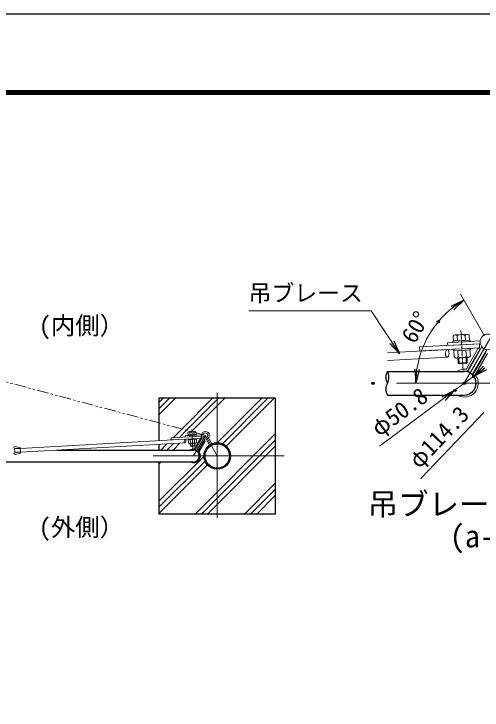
# Model space of a CAD drawing. Units: millimetres, scale not verified. Extents: x -6300 to 6300, y -4455 to 4455.
# Drawn here: x -198 to 1819, y 1458 to 4455 of the extents above; entities that cross this region are included whole.
import ezdxf
from ezdxf.enums import TextEntityAlignment as Align

# ---------------------------------------------------------------- set-up
doc = ezdxf.new("R2010")
doc.units = ezdxf.units.MM
doc.header["$LTSCALE"] = 20
doc.header["$PDMODE"] = 32
doc.header["$PDSIZE"] = 10
for name, pattern in [('USER1', [50.8, 31.75, -6.35, 6.35, -6.35]), ('USER2', [5, 2.5, -0.5, 0.5, -0.5, 0.5, -0.5]), ('USER3', [1.125, 0.75, -0.125, 0.125, -0.125])]:
    doc.linetypes.add(name, pattern=pattern)
for name, color, linetype, lineweight in [('0-0_D-DCR-HCH', 7, 'Continuous', 13), ('0-1_D-STR4', 7, 'Continuous', 25), ('0-2_D-STR1', 1, 'Continuous', 25), ('0-3_D-STR3', 3, 'Continuous', 13), ('0-4_D-BMK', 2, 'USER1', 13), ('0-6_D-STR-DIM', 7, 'Continuous', 13), ('0-8_Defpoints', 8, 'Continuous', 25), ('0-9_D-STR-TXT', 7, 'Continuous', 13), ('0-A_D-TTL-TXT', 7, 'Continuous', 25), ('0-C_D-TTL', 7, 'Continuous', 25)]:
    doc.layers.add(name, color=color, linetype=linetype, lineweight=lineweight)
doc.layers.add('0-7_0', color=7, linetype='Continuous')
doc.styles.add('ＭＳ ゴシック', font='')
doc.styles.get('ＭＳ ゴシック').set_extended_font_data('MS Gothic')

# ---------------------------------------------------------------- blocks, each defined once
blk = doc.blocks.new('_Open')
at = {"layer": '0-7_0'}
blk.add_line((-20, 3.333), (0, 0), dxfattribs=at)
blk.add_lwpolyline([(-20, -3.333), (0, 0), (-20, 0)], dxfattribs=at)

msp = doc.modelspace()

# ---------------------------------------------------------------- linework, layer by layer
at = {"layer": '0-0_D-DCR-HCH'}
for p, q in [((428.62, 2729.98), (500.42, 2801.78)), ((428.62, 2756.49), (473.91, 2801.78)), ((428.62, 2783.01), (447.39, 2801.78)), ((678.79, 2608.92), (871.65, 2801.78)), ((700.69, 2604.3), (898.17, 2801.78)), ((716.91, 2594), (924.69, 2801.78)), ((550.29, 2639.52), (551.61, 2640.83)), ((478.52, 2620.78), (480.08, 2622.34)), ((434.92, 2577.18), (461.35, 2603.61)), ((461.44, 2577.18), (489.43, 2605.17)), ((487.95, 2577.18), (517.51, 2606.73)), ((428.62, 2358.75), (621.49, 2551.61)), ((428.62, 2332.23), (625.99, 2529.6)), ((428.62, 2517.85), (437.15, 2526.38)), ((428.62, 2305.71), (636.44, 2513.53)), ((795.92, 2301.78), (928.62, 2434.48)), ((822.43, 2301.78), (928.62, 2407.97)), ((848.95, 2301.78), (928.62, 2381.45))]:
    msp.add_line(p, q, dxfattribs=at)
for points in [[(488.05, 2630.31), (525.65, 2667.91), (659.52, 2801.78)], [(515.96, 2631.7), (546.57, 2662.31), (678.62, 2794.36), (686.04, 2801.78)], [(567.19, 2656.42), (567.48, 2656.7), (678.62, 2767.85), (712.55, 2801.78)], [(583.78, 2301.78), (678.62, 2396.61), (833.78, 2551.78), (928.62, 2646.61)], [(610.3, 2301.78), (678.62, 2370.1), (860.3, 2551.78), (928.62, 2620.1)], [(636.82, 2301.78), (678.62, 2343.58), (886.82, 2551.78), (928.62, 2593.58)]]:
    msp.add_lwpolyline(points, dxfattribs=at)
at = {"layer": '0-1_D-STR4'}
msp.add_line((428.62, 2577.18), (428.62, 2601.78), dxfattribs=at)
for points in [[(928.62, 2801.78), (928.62, 2301.78), (428.62, 2301.78), (428.62, 2526.38)], [(428.62, 2617.95), (428.62, 2801.78), (928.62, 2801.78)]]:
    msp.add_lwpolyline(points, dxfattribs=at)
at = {"layer": '0-2_D-STR1'}
for p, q in [((1411.6, 2915.94), (1742.96, 2915.94)), ((1411.6, 2814.34), (1742.96, 2814.34)), ((-13.31, 2577.18), (576.22, 2577.18)), ((-925.78, 2526.38), (576.22, 2526.38))]:
    msp.add_line(p, q, dxfattribs=at)
for radius in [57.15, 52.65]:
    msp.add_circle((678.62, 2551.78), radius, dxfattribs=at)
for centre, radius, start, end in [((1457.49, 2890.54), 52.45, 151.03399, 208.96601), ((1365.72, 2890.54), 52.45, 331.03399, 28.96601), ((1742.96, 2865.14), 50.8, 270, 90), ((1457.49, 2839.74), 52.45, 151.03399, 208.96601), ((576.22, 2551.78), 25.4, 270, 90)]:
    msp.add_arc(centre, radius, start, end, dxfattribs=at)
at = {"layer": '0-3_D-STR3', "color": 2, "linetype": 'USER3'}
msp.add_line((1728.25, 3092.51), (1737.63, 2918.07), dxfattribs=at)
at = {"layer": '0-3_D-STR3'}
for p, q in [((1694.81, 3067.8), (1695.95, 3046.81)), ((1703.15, 3073.23), (1755.03, 3076.06)), ((1712.03, 3068.73), (1713.17, 3047.74)), ((1746.7, 3070.62), (1747.84, 3049.63)), ((1763.91, 3071.55), (1765.05, 3050.56)), ((1671.04, 3039.42), (1810.83, 3047.07)), ((1671.04, 3039.42), (1671.69, 3027.44)), ((1671.69, 3027.44), (1811.49, 3035.08)), ((1767.45, 3050.6), (1693.55, 3046.77)), ((1693.86, 3040.78), (1693.55, 3046.77)), ((1767.76, 3044.61), (1693.86, 3040.78)), ((1765.1, 3050.48), (1695.91, 3046.89)), ((1695.95, 3046.81), (1765.05, 3050.56)), ((1767.76, 3044.61), (1767.45, 3050.6)), ((1769.44, 3014.91), (1695.53, 3011.07)), ((1695.84, 3005.08), (1695.53, 3011.07)), ((1769.75, 3008.91), (1695.84, 3005.08)), ((1767.08, 3014.78), (1697.89, 3011.2)), ((1698.29, 3005.12), (1767.39, 3008.88)), ((1699.76, 2978.14), (1698.29, 3005.12)), ((1716.97, 2979.07), (1715.5, 3006.06)), ((1751.64, 2980.96), (1750.17, 3007.94)), ((1751.92, 2926.91), (1803.22, 3016.19)), ((1757.98, 2915.38), (1818.85, 3021.33)), ((1759.72, 2922.42), (1811.02, 3011.71)), ((1768.85, 2981.89), (1767.39, 3008.88)), ((1769.75, 3008.91), (1769.44, 3014.91)), ((1784, 2908.47), (1835.3, 2997.76)), ((1803.22, 3016.19), (1811.02, 3011.71)), ((1708.63, 2973.64), (1760.52, 2976.46)), ((1714.57, 2973.96), (1715.76, 2952.12)), ((1718.89, 2974.19), (1720.32, 2948.03)), ((1750.19, 2975.9), (1751.61, 2949.74)), ((1754.51, 2976.13), (1755.7, 2954.29)), ((1791.81, 2903.99), (1843.11, 2993.28)), ((1715.76, 2952.04), (1755.7, 2954.21)), ((1715.76, 2952.04), (1720.32, 2947.95)), ((1720.32, 2947.95), (1751.61, 2949.66)), ((1755.7, 2954.21), (1751.61, 2949.66)), ((1714.82, 2812.14), (1716.08, 2814.34)), ((540.26, 2638.92), (610.16, 2642.74)), ((540.26, 2638.92), (540.59, 2632.93)), ((588.47, 2644.51), (551.52, 2642.6)), ((551.67, 2639.6), (551.52, 2642.6)), ((588.62, 2641.52), (551.67, 2639.6)), ((552.15, 2653.11), (552.72, 2642.61)), ((587.29, 2644.45), (552.7, 2642.66)), ((552.72, 2642.61), (587.27, 2644.49)), ((556.32, 2655.83), (582.26, 2657.24)), ((560.75, 2653.58), (561.32, 2643.08)), ((578.09, 2654.52), (578.66, 2644.02)), ((586.7, 2654.99), (587.27, 2644.49)), ((588.62, 2641.52), (588.47, 2644.51)), ((540.59, 2632.93), (610.48, 2636.75)), ((589.46, 2626.66), (552.51, 2624.75)), ((552.66, 2621.75), (552.51, 2624.75)), ((589.61, 2623.67), (552.66, 2621.75)), ((588.28, 2626.6), (553.69, 2624.81)), ((553.89, 2621.77), (588.43, 2623.65)), ((554.62, 2608.28), (553.89, 2621.77)), ((563.23, 2608.75), (562.49, 2622.24)), ((580.56, 2609.69), (579.83, 2623.18)), ((580.7, 2582.67), (606.35, 2627.31)), ((583.73, 2576.9), (614.17, 2629.87)), ((584.6, 2580.42), (610.25, 2625.07)), ((589.17, 2610.16), (588.43, 2623.65)), ((589.61, 2623.67), (589.46, 2626.66)), ((596.74, 2573.45), (622.39, 2618.09)), ((600.64, 2571.21), (626.29, 2615.85)), ((606.35, 2627.31), (610.25, 2625.07)), ((622.39, 2618.09), (626.29, 2615.85)), ((630.05, 2623.9), (644.85, 2598.27)), ((640.44, 2629.9), (655.24, 2604.27)), ((559.06, 2606.03), (585, 2607.44)), ((562.03, 2606.19), (562.62, 2595.27)), ((562.62, 2595.23), (582.59, 2596.32)), ((562.62, 2595.23), (564.9, 2593.19)), ((564.19, 2606.31), (564.9, 2593.23)), ((564.9, 2593.19), (580.55, 2594.04)), ((579.83, 2607.16), (580.55, 2594.08)), ((582.59, 2596.32), (580.55, 2594.04)), ((582, 2607.28), (582.59, 2596.36)), ((562.15, 2525.28), (562.78, 2526.38))]:
    msp.add_line(p, q, dxfattribs=at)
at = {"layer": '0-3_D-STR3', "color": 4}
for p, q in [((1549.89, 3021.37), (1807.86, 3034.89)), ((1808.8, 3017.05), (1807.86, 3034.89)), ((1668.73, 3009.8), (1411.6, 2995.47)), ((1550.83, 3003.32), (1549.89, 3021.37)), ((1550.83, 3003.32), (1808.8, 3017.05)), ((1670.03, 2977.52), (1411.6, 2963.13)), ((539.11, 2624.11), (-169.87, 2584.6)), ((539.75, 2607.97), (-168.89, 2568.52)), ((479.68, 2629.89), (608.67, 2636.65)), ((480.15, 2620.98), (479.68, 2629.89)), ((480.16, 2620.87), (609.14, 2627.74)), ((609.14, 2627.74), (608.67, 2636.65)), ((-170.13, 2589.02), (-195.35, 2591.91)), ((-169.93, 2585.57), (-194.88, 2584.06)), ((-193.79, 2566.1), (-194.88, 2584.06)), ((-169.79, 2583.41), (-194.75, 2581.9)), ((-168.63, 2564.16), (-170.13, 2589.02)), ((-168.97, 2569.77), (-193.93, 2568.26)), ((-168.84, 2567.61), (-193.79, 2566.1)), ((-168.63, 2564.16), (-193.32, 2558.25))]:
    msp.add_line(p, q, dxfattribs=at)
at = {"layer": '0-3_D-STR3'}
for points in [[(1757.98, 2915.38), (1778.79, 2903.42), (1839.66, 3009.37)], [(583.73, 2576.9), (594.14, 2570.92), (624.57, 2623.9)]]:
    msp.add_lwpolyline(points, dxfattribs=at)
for centre, radius in [((1845.11, 3042.93), 34), ((627.29, 2640.68), 17), ((627.29, 2640.68), 10.6)]:
    msp.add_circle(centre, radius, dxfattribs=at)
for centre, radius, start, end in [((1703.69, 3063.3), 9.95, 33.11156, 153.11156), ((1730.87, 3041.92), 32.77, 61.12438, 125.09874), ((1755.57, 3066.12), 9.95, 33.11156, 153.11156), ((1708.09, 2983.57), 9.95, 213.11156, 333.11156), ((1732.8, 3007.77), 32.77, 241.12438, 305.09874), ((1759.98, 2986.4), 9.95, 213.11156, 333.11156), ((1742.96, 2865.14), 60, 85.07401, 122.14905), ((1742.96, 2865.14), 51, 85.07401, 95.07586), ((1748.45, 2928.9), 13, 265.07401, 330.12099), ((1748.45, 2928.9), 4, 265.07401, 330.12099), ((1795.28, 2902), 13, 150.12099, 215.16797), ((1742.96, 2865.14), 60, 242.03121, 35.16797), ((1742.96, 2865.14), 51, 264.92414, 35.16797), ((1795.28, 2902), 4, 150.12099, 215.16797), ((556.59, 2650.86), 4.98, 33.11156, 153.11156), ((570.18, 2640.17), 16.39, 61.12438, 125.09874), ((582.53, 2652.27), 4.98, 33.11156, 153.11156), ((558.79, 2611), 4.98, 213.11156, 333.11156), ((571.14, 2623.1), 16.39, 241.12438, 305.09874), ((584.73, 2612.41), 4.98, 213.11156, 333.11156), ((576.22, 2551.78), 30, 85.07401, 122.14905), ((578.97, 2583.66), 6.5, 265.07401, 330.12099), ((578.97, 2583.66), 2, 265.07401, 330.12099), ((576.22, 2551.78), 30, 242.03121, 35.16797), ((576.22, 2551.78), 25.5, 85.07401, 95.07586), ((576.22, 2551.78), 25.5, 264.92414, 35.16797), ((602.38, 2570.21), 6.5, 150.12099, 215.16797), ((602.38, 2570.21), 2, 150.12099, 215.16797)]:
    msp.add_arc(centre, radius, start, end, dxfattribs=at)
at = {"layer": '0-3_D-STR3', "color": 4}
for centre, radius, start, end in [((-201.05, 2591.56), 5.71, 307.60542, 3.45762), ((-200.97, 2556.96), 7.75, 9.59668, 78.21059)]:
    msp.add_arc(centre, radius, start, end, dxfattribs=at)
for centre, major_axis in [((1669.57, 2993.54), (1.05, 16.04)), ((539.53, 2615.98), (0.52, 8.02))]:
    msp.add_ellipse(centre, major_axis=major_axis, ratio=0.462058, dxfattribs=at)
at = {"layer": '0-4_D-BMK'}
for p, q in [((1947.26, 3220.73), (1742.96, 2865.14)), ((2085.71, 2865.14), (1380.51, 2865.14)), ((678.62, 2284.87), (678.62, 2823.32)), ((568.87, 2665.47), (573.56, 2578.25)), ((627.29, 2640.68), (576.22, 2551.78)), ((627.29, 2640.68), (678.62, 2551.78)), ((966.26, 2551.78), (402.43, 2551.78))]:
    msp.add_line(p, q, dxfattribs=at)
at = {"layer": '0-4_D-BMK', "linetype": 'USER2'}
msp.add_line((627.29, 2640.68), (-1247.29, 3142.97), dxfattribs=at)
at = {"layer": '0-6_D-STR-DIM'}
for p, q in [((1830.11, 3068.91), (1726.21, 3248.86)), ((1783.77, 2895.38), (1702.14, 2834.89)), ((1376.92, 2593.86), (1653.94, 2799.16)), ((1556.03, 2455.11), (1827.35, 2739.11))]:
    msp.add_line(p, q, dxfattribs=at)
msp.add_arc((1947.76, 2865.14), 413.09, 128.32942, 171.67058, dxfattribs=at)
at = {"layer": '0-8_Defpoints'}
for p in [(1631.31, 3130.66), (1783.77, 2895.38), (1348.92, 2865.14), (1348.92, 2865.14), (1742.96, 2865.14), (1702.14, 2834.89)]:
    msp.add_point(p, dxfattribs=at)
at = {"layer": '0-9_D-STR-TXT'}
msp.add_lwpolyline([(815.17, 3176.96), (1341.58, 3176.96), (1462.38, 2993.82)], dxfattribs=at)
at = {"layer": '0-C_D-TTL', "color": 2}
msp.add_lwpolyline([(-6300, 4455), (6300, 4455), (6300, -4455), (-6300, -4455)], close=True, dxfattribs=at)
at = {"layer": '0-C_D-TTL'}
for points in [[(-5895, 4125), (5895, 4125), (5895, -4125), (-5895, -4125)], [(-5891.25, 4121.25), (5891.25, 4121.25), (5891.25, -4121.25), (-5891.25, -4121.25)], [(-5887.5, 4117.5), (5887.5, 4117.5), (5887.5, -4117.5), (-5887.5, -4117.5)], [(-5883.75, 4113.75), (5883.75, 4113.75), (5883.75, -4113.75), (-5883.75, -4113.75)], [(-5880, 4110), (5880, 4110), (5880, -4110), (-5880, -4110)]]:
    msp.add_lwpolyline(points, close=True, dxfattribs=at)

# ---------------------------------------------------------------- block references
at = {"layer": '0-6_D-STR-DIM', "xscale": 3, "yscale": 3}
for p, rotation in [((1741.21, 3222.88), 34.16471), ((1783.77, 2895.38), 216.54338), ((1534.67, 2865.14), 265.83529), ((1702.14, 2834.89), 36.54338)]:
    msp.add_blockref('_Open', p, dxfattribs=dict(at, rotation=rotation))
at = {"layer": '0-9_D-STR-TXT', "xscale": 3, "yscale": 3, "rotation": 303.40877}
msp.add_blockref('_Open', (1463.48, 2992.15), dxfattribs=at)

# ---------------------------------------------------------------- texts
at = {"layer": '0-6_D-STR-DIM', "style": 'ＭＳ ゴシック'}
for s, rotation, p in [('60°', 60, (1548.21, 3019.52)), ('φ50.8', 36.543, (1388.62, 2615.13)), ('φ114.3', 46.308, (1563.97, 2478.07))]:
    msp.add_text(s, height=72.14, rotation=rotation, dxfattribs=at).set_placement(p, align=Align.BOTTOM_LEFT)
at = {"layer": '0-9_D-STR-TXT', "style": 'ＭＳ ゴシック'}
msp.add_text('吊ブレース', height=72.14, dxfattribs=at).set_placement((813.47, 3195.4), align=Align.BOTTOM_LEFT)
at = {"layer": '0-A_D-TTL-TXT', "style": 'ＭＳ ゴシック'}
for s, height, p in [('(内側）', 76.98, (-90.41, 3051.86)), ('吊ブレース丁番詳細', 96.19, (1326.65, 2267.43)), ('(外側）', 76.98, (-90.41, 2183.57)), ('(a-a矢視)', 96.19, (1679.77, 2129.51))]:
    msp.add_text(s, height=height, dxfattribs=at).set_placement(p, align=Align.BOTTOM_LEFT)

doc.saveas('drawing.dxf')
